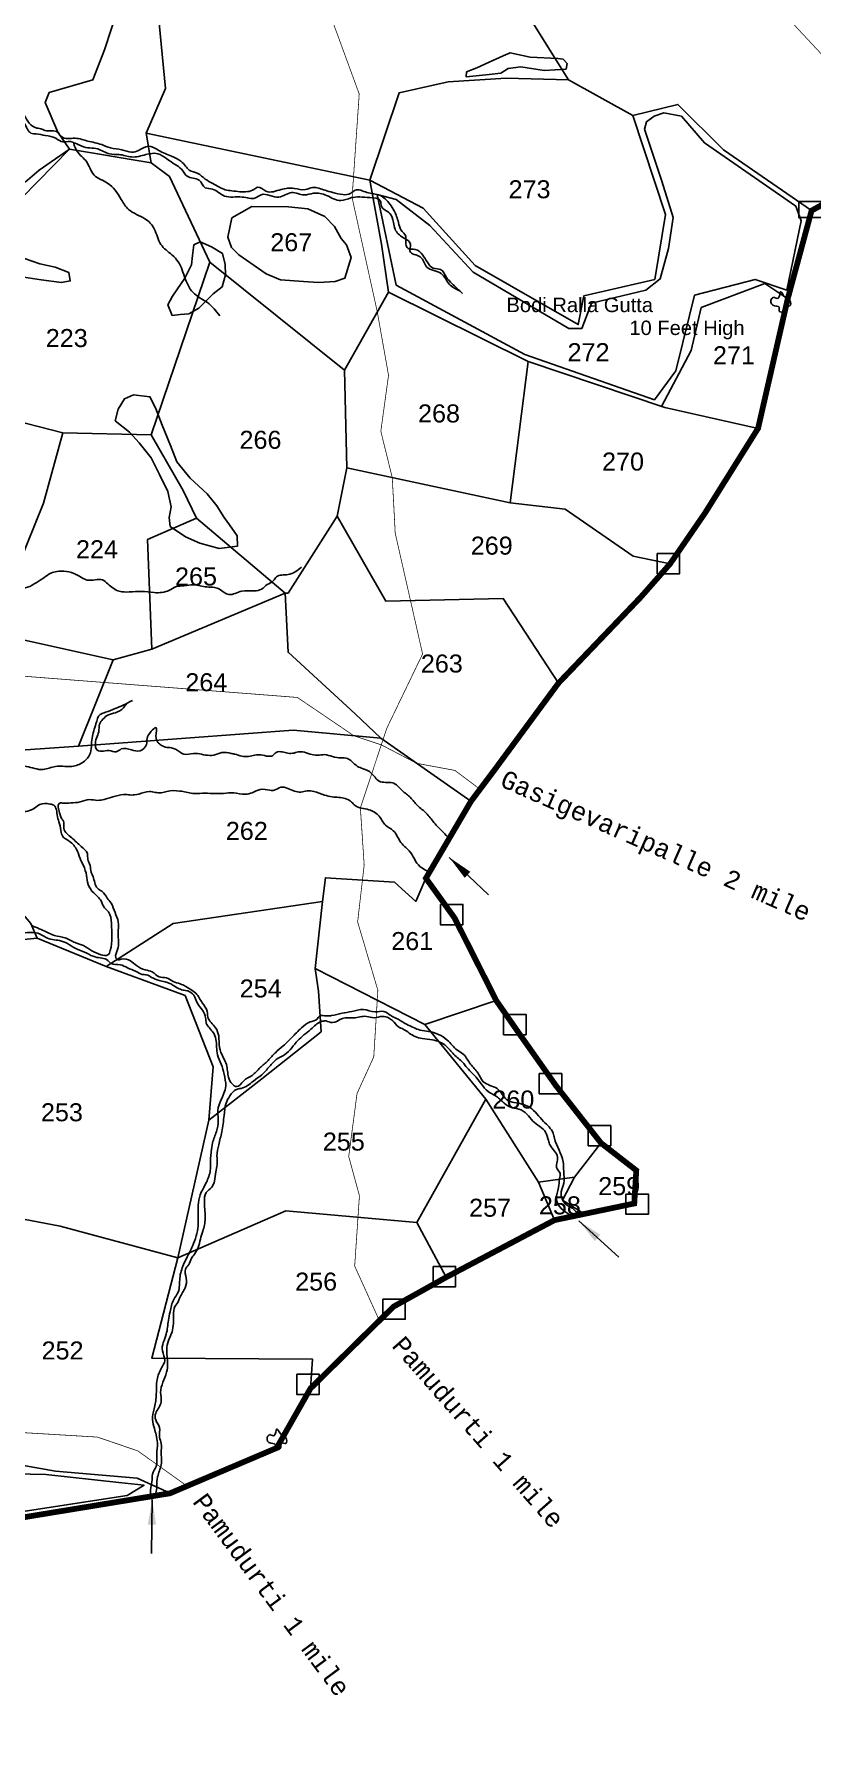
# Model space of a CAD drawing. Header units: feet. Extents: x 817053 to 823644, y 1580505 to 1588104.
# Drawn here: x 820367 to 821447, y 1581721 to 1584099 of the extents above; entities that cross this region are included whole.
import ezdxf
from ezdxf.enums import TextEntityAlignment as Align

# ---------------------------------------------------------------- set-up
doc = ezdxf.new("R2010")
doc.units = ezdxf.units.FT
doc.header["$LTSCALE"] = 15
doc.header["$MEASUREMENT"] = 0
doc.linetypes.add('HIDDEN2', pattern=[0.1875, 0.125, -0.0625])
for name, color, linetype in [('HILL', 17, 'Continuous'), ('PLOT', 7, 'Continuous'), ('PLOT NO', 7, 'Continuous'), ('ROADS', 6, 'Continuous'), ('TANKS-STREAM', 4, 'Continuous'), ('TEXT', 1, 'Continuous'), ('VILLAGE STONES', 240, 'Continuous')]:
    doc.layers.add(name, color=color, linetype=linetype)
doc.layers.add('VILLAGE BOUNDRY', color=5, linetype='HIDDEN2', lineweight=100)
doc.styles.add('section', font='consola.ttf', dxfattribs={"height": 25})
doc.styles.get("Standard").update_dxf_attribs({"font": 'arial.ttf'})
doc.linetypes.add('DOTS', pattern='A,1e-06,-3,["●",Standard,S=3,R=0,X=-1.25,Y=-1.25],-3', length=6.000001)
doc.dimstyles.get("Standard").update_dxf_attribs({"dimtxt": 0.18, "dimasz": 35, "dimexe": 0.18, "dimexo": 0.0625, "dimgap": 0.09, "dimtad": 0, "dimtih": 1, "dimtoh": 1, "dimdec": 4, "dimzin": 0, "dimdsep": 46, "dimtxsty": 'Standard', "dimcen": 0.09, "dimadec": 0, "dimazin": 0, "dimtfac": 1, "dimtdec": 4, "dimtofl": 0, "dimtmove": 0, "dimatfit": 3, "dimfxl": 0, "dimtolj": 1, "dimtzin": 0, "dimarcsym": 0})

msp = doc.modelspace()

# ---------------------------------------------------------------- linework, layer by layer
at = {"layer": 'HILL', "lineweight": -2}
for points in [[(820484.4, 1584136.5), (820465.1, 1584077.3), (820449, 1584035.5), (820388.4, 1584018.1), (820382.6, 1584004), (820400.2, 1583962.7), (820416.4, 1583939.1), (820390.9, 1583921.5), (820374.4, 1583910.1), (820354.9, 1583893.6)], [(820967.6, 1584046.4), (820981.8, 1584052.3), (820999.1, 1584060), (821018.8, 1584068.6), (821028.5, 1584072.9), (821056.2, 1584067), (821094.3, 1584065.1), (821102, 1584064), (821107.4, 1584058.3), (821105.9, 1584050.4), (821075.7, 1584048.4), (821043, 1584053.5), (821025.3, 1584051), (821015.2, 1584044.5), (820999, 1584042.9), (820967.2, 1584039.6), (820967.6, 1584046.4)], [(820843.6, 1583876.4), (820869.9, 1583750.5), (821048.5, 1583654.4), (821228.6, 1583591.4), (821258.5, 1583631.4), (821277.5, 1583708.3), (821284.4, 1583736.5), (821368.6, 1583758.5), (821412.5, 1583743.5), (821432.2, 1583839.7), (821424.7, 1583860.1), (821298, 1583948.1), (821266.1, 1583985), (821241.6, 1583989.9), (821228, 1583985), (821217.7, 1583977.4), (821214.7, 1583966.9), (821238.9, 1583894.9), (821254.4, 1583844.6), (821248, 1583801.4), (821236.7, 1583759.1), (821216.6, 1583743.6), (821141.3, 1583725.7), (821127.7, 1583690.2), (821109.9, 1583690.2), (820977, 1583768.5), (820916.8, 1583833.4), (820869.9, 1583869.5), (820843.6, 1583876.4)], [(820641.9, 1583844.1), (820669.4, 1583859.8), (820720.6, 1583859), (820747.3, 1583856.3), (820771, 1583846), (820784.4, 1583831.9), (820793.6, 1583815.1), (820801.2, 1583806.7), (820807.7, 1583788.8), (820798.9, 1583760.1), (820785.5, 1583755.5), (820762.2, 1583754), (820741.2, 1583755.5), (820709.3, 1583757.8), (820689.6, 1583766.2), (820672.8, 1583778), (820651.4, 1583792.5), (820641.5, 1583802.8), (820636.2, 1583817.3), (820641.9, 1583844.1)], [(820559.6, 1583735.2), (820565.6, 1583744), (820576.8, 1583760.2), (820585.7, 1583778.6), (820587.2, 1583791.6), (820588.9, 1583806.4), (820597.9, 1583810.7), (820613.6, 1583803.5), (820628.8, 1583794.4), (820632.4, 1583779.2), (820633.1, 1583764.9), (820628.5, 1583748.3), (820615.7, 1583738.3), (820596, 1583718.4), (820582, 1583710.8), (820570.2, 1583709.6), (820558.9, 1583708.5), (820552.9, 1583723), (820559.6, 1583735.2)], [(820343.4, 1583791.4), (820375.4, 1583780.1), (820396.4, 1583775.3), (820415.3, 1583768.1), (820417.4, 1583756.4), (820405.2, 1583754.2), (820377.1, 1583758.1), (820353, 1583761.4), (820341, 1583771.8), (820335.5, 1583776.6), (820343.4, 1583791.4)], [(820479.9, 1583562.4), (820483.8, 1583578.5), (820492.7, 1583592.9), (820505.5, 1583598.5), (820528.2, 1583595.7), (820536, 1583580.2), (820544.9, 1583556.3), (820556.6, 1583528), (820565.5, 1583505.3), (820583.8, 1583482.5), (820607.7, 1583460.9), (820621, 1583444.2), (820631, 1583428.1), (820638.8, 1583418.1), (820649.4, 1583402.6), (820649.5, 1583388.4), (820624.1, 1583384.8), (820597.3, 1583392.5), (820577.3, 1583401.2), (820556.3, 1583415.7), (820554.9, 1583428), (820557.7, 1583443), (820553, 1583464), (820541.5, 1583487.5), (820530, 1583510.7), (820513, 1583531.7), (820499.6, 1583546.5), (820479.9, 1583562.4)], [(819877.7, 1581971.5), (819966, 1582015.2), (820146.1, 1582105.1), (820383.4, 1582099.9), (820485.1, 1582088.8), (820520.1, 1582085), (820496.4, 1582070.7), (820306.2, 1582041.6), (820184.8, 1582023), (820058.6, 1581951.1), (820006, 1581927.6), (819957.3, 1581825.3), (819904.6, 1581774.8), (819886.7, 1581735.7), (819884.4, 1581720.7)]]:
    msp.add_lwpolyline(points, dxfattribs=at)
at = {"layer": 'PLOT', "lineweight": -2}
for points in [[(821109.2, 1584035.4), (821025, 1584170.7), (821041.3, 1584199.2), (821029, 1584317.7), (820951.7, 1584357.3), (820896.4, 1584320.4), (820739.1, 1584339.8), (820665.8, 1584366.2), (820589.7, 1584453.5), (820504.6, 1584409.4), (820478.2, 1584438.1)], [(820241, 1583588.1), (820407.3, 1583545.6), (820529.7, 1583542.7), (820611.3, 1583782.4), (820555.1, 1583901.4), (820529.7, 1583920.1), (820523.1, 1583961.4), (820549.8, 1584023.6), (820536.3, 1584162), (820464.4, 1584239.9), (820352.4, 1584262.1)], [(820833.6, 1583896.4), (820874, 1584017.2), (820942.3, 1584032.6), (821022.7, 1584037.7), (821109.2, 1584035.4), (821198.7, 1583986.2)], [(820523.1, 1583961.4), (820833.6, 1583896.4), (820907.6, 1583857.2), (820979.5, 1583777.7), (821122.8, 1583695.8), (821130.7, 1583735.9), (821229.1, 1583758.4), (821244, 1583848.4), (821198.7, 1583986.2), (821261.2, 1584001.4), (821324.5, 1583938.4), (821446.8, 1583854)], [(820293.6, 1583777.2), (820323.6, 1583791.6), (820328.3, 1583849.6), (820416.4, 1583939.1), (820529.7, 1583920.1)], [(820833.6, 1583896.4), (820849.8, 1583807.2), (820859.2, 1583740.8), (821053.3, 1583644.7), (821243.1, 1583580.6), (821372.5, 1583551.8)], [(820611.3, 1583782.4), (820798.2, 1583632.5)], [(821413.6, 1583731.3), (821382, 1583752.6), (821293.7, 1583719.4), (821279.6, 1583659.6), (821238.6, 1583582.1)], [(820859.2, 1583740.8), (820798.2, 1583632.5), (820801.4, 1583496.9), (820788.1, 1583430.1)], [(821053.3, 1583644.7), (821028.5, 1583448.2)], [(820407.3, 1583545.6), (820380.3, 1583447.9), (820345.7, 1583361.9), (820311.7, 1583267.2)], [(820529.7, 1583542.7), (820574.1, 1583465.7), (820592.8, 1583427), (820524.7, 1583397.4), (820530.6, 1583245.2), (820477, 1583230.4), (820429.1, 1583110.8)], [(820801.4, 1583496.9), (821028.5, 1583448.2), (821104.8, 1583439.4), (821199.3, 1583374.5), (821250.3, 1583363.7)], [(820592.8, 1583427), (820716.1, 1583323), (820530.6, 1583245.2)], [(820716.1, 1583323), (820719.9, 1583323), (820788.1, 1583430.1), (820855.7, 1583311.8), (821018.8, 1583315.5), (821095.3, 1583198.1)], [(820716.1, 1583323), (820720, 1583241), (820813.2, 1583155.5), (820848.6, 1583121.8)], [(819827.5, 1583271.9), (820013, 1583223.1), (820208.2, 1583095.3), (820429.1, 1583110.8), (820727.2, 1583132.7), (820848.6, 1583121.8), (820973.9, 1583034.2)], [(820090.1, 1583261.5), (820311.7, 1583267.2), (820477, 1583230.4)], [(820072, 1582925.8), (820085.3, 1582971), (820223, 1582940.3), (820349.7, 1582879.9), (820362.8, 1582864.4), (820371.5, 1582844)], [(820911.3, 1582927.4), (820897.3, 1582895.3), (820867.9, 1582921.9), (820771.8, 1582928.1), (820767.7, 1582895.3), (820560.2, 1582864.8), (820467.3, 1582804.7)], [(820767.7, 1582895.3), (820757.4, 1582802), (820909.8, 1582724.4), (821009, 1582757.6)], [(820567, 1582400.7), (820609.9, 1582591.5), (820615.9, 1582665.6), (820577, 1582764.5), (820467.3, 1582804.7), (820371.5, 1582844), (820225.7, 1582830)], [(820757.4, 1582802), (820762.1, 1582770.5), (820765.8, 1582714.4), (820683.5, 1582649), (820609.9, 1582591.5)], [(820909.8, 1582724.4), (820994.3, 1582621), (821067.7, 1582505.8), (821117.6, 1582512.3), (821154.4, 1582559.9)], [(820994.3, 1582621), (820898.9, 1582449.5)], [(821067.7, 1582505.8), (821089.9, 1582452.9)], [(821117.6, 1582512.3), (821101, 1582480.7), (821130.9, 1582461.5)], [(820167.8, 1582489.2), (820403.6, 1582444.6), (820567, 1582400.7), (820716.9, 1582465.8), (820898.9, 1582449.5), (820939.6, 1582373.7)], [(820567, 1582400.7), (820530.7, 1582261.3), (820753.7, 1582260), (820751.1, 1582219.4)], [(820148.6, 1582118.4), (820297.7, 1582122.2), (820397.2, 1582104.5), (820510.5, 1582094.7), (820556, 1582073.8)]]:
    msp.add_lwpolyline(points, dxfattribs=at)
at = {"layer": 'ROADS', "linetype": 'HIDDEN2', "lineweight": -2, "ltscale": 10, "const_width": 1}
for points in [[(821563.7, 1583947), (821494.9, 1584034.3), (821370.7, 1584167.4), (821328.3, 1584182.2), (821273.9, 1584234.7), (821225.1, 1584264.3), (821165.7, 1584367.8), (821144.9, 1584443.8), (821115.3, 1584479.4), (821077, 1584535), (821050.3, 1584549.1), (820996.6, 1584612.3), (820954.6, 1584627.8), (820918.8, 1584659.7), (820890.1, 1584689.4), (820813.6, 1584821.8), (820725.9, 1584918.8), (820648.9, 1585016.6), (820606.9, 1585097.3), (820526.8, 1585251), (820489.9, 1585303.7), (820439.6, 1585336), (820408.6, 1585407.2), (820371.4, 1585443.2)], [(820846.7, 1582313.5), (820812.4, 1582389.1), (820819, 1582486.7), (820804.1, 1582541.2), (820815.7, 1582628.7), (820838.9, 1582679.5), (820844.6, 1582771.9), (820816.5, 1582866.8), (820825.6, 1582945.8), (820820.3, 1583024.9), (820857, 1583135.6), (820906.7, 1583238.6), (820868.7, 1583406.2), (820864.6, 1583483.4), (820848.7, 1583547.8), (820859.4, 1583625.4), (820843.8, 1583713.5), (820808.8, 1583872), (820818.7, 1584015.8), (820777.8, 1584127.4)]]:
    msp.add_lwpolyline(points, dxfattribs=at)
at = {"layer": 'ROADS', "linetype": 'DOTS', "lineweight": -2, "ltscale": 0.15, "const_width": 1}
for points in [[(819391.7, 1583126.3), (819425.5, 1583239.5), (819556.8, 1583287.4), (819597.6, 1583284), (819615.7, 1583249.2), (819775.1, 1583233), (819876.7, 1583259), (819906.1, 1583251.2), (819956.8, 1583261.4), (820085.1, 1583242.6), (820290.9, 1583212.6), (820520.9, 1583194.7), (820672.5, 1583183), (820732.9, 1583178.3), (820811.3, 1583125.1), (820849.4, 1583112.5), (820898.5, 1583086.9), (820951.7, 1583077), (820986.4, 1583050.9)], [(820579.6, 1582083.9), (820542.9, 1582110.1), (820511.1, 1582132.7), (820455.2, 1582151.8), (820213.2, 1582166.3)]]:
    msp.add_lwpolyline(points, dxfattribs=at)
at = {"layer": 'TANKS-STREAM', "lineweight": -2}
for points in [[(819841.4, 1584528.1), (819845.5, 1584518.1), (819845.5, 1584497.7), (819851, 1584474.3), (819860.8, 1584456.2), (819865.4, 1584418.2), (819876.2, 1584404.9), (819884, 1584373.9), (819894.6, 1584337.4), (819897, 1584329), (819894.4, 1584311.9), (819899.4, 1584293.2), (819899.7, 1584284.5), (819896.7, 1584271), (819895.3, 1584247.6), (819895, 1584226.7), (819892.5, 1584220.3), (819896.2, 1584210.9), (819919.5, 1584209.1), (819938.1, 1584209.9), (819959.9, 1584209.7), (819990.4, 1584199.6), (820011.6, 1584184.4), (820020, 1584172.2), (820021.9, 1584162.5), (820034.8, 1584145.9), (820039.1, 1584133), (820042.3, 1584121.1), (820055.1, 1584107.1), (820065.8, 1584092.8), (820072.6, 1584070.4), (820088, 1584053.8), (820097.9, 1584036.7), (820107.1, 1584019.2), (820122.3, 1584008.8), (820136.6, 1584006.8), (820151.8, 1584011), (820163, 1584009.7), (820189.7, 1584023.7), (820206.3, 1584023), (820224.9, 1584016.7), (820234.8, 1584012.6), (820251.4, 1584014.6), (820258.3, 1584020), (820272.8, 1584017.7), (820295.1, 1584020.4), (820315, 1584014.8), (820324.9, 1584010.5), (820337.1, 1583997.7), (820353.5, 1583985.9), (820360.3, 1583975.5), (820371, 1583968.6), (820378.2, 1583966.9), (820382.4, 1583965.3), (820400.3, 1583962.6), (820405.2, 1583956.7), (820424.3, 1583954.3), (820442, 1583950.4), (820461.1, 1583945.6), (820473.4, 1583940.9), (820489, 1583938.3), (820502.7, 1583935.1), (820512.2, 1583937.5), (820526, 1583943.2), (820540.3, 1583937.5), (820558, 1583929.4), (820571.2, 1583922.4), (820577.5, 1583915.5), (820582.6, 1583910.3), (820594.6, 1583905.7), (820604.9, 1583897.7), (820615.5, 1583891.6), (820632.8, 1583883), (820641.9, 1583881.5), (820663.6, 1583880.3), (820672.6, 1583883.3), (820677.9, 1583886.3), (820689.1, 1583881), (820710.2, 1583883.3), (820728.4, 1583884.8), (820744, 1583883.2), (820754, 1583885.9), (820771.2, 1583882.2), (820782.1, 1583879.2), (820795.8, 1583876.1), (820807.1, 1583878.2), (820813.1, 1583882.4), (820829.4, 1583879.2), (820847.1, 1583875.2), (820854.5, 1583870.4), (820867.1, 1583853.7), (820873.1, 1583837.6), (820876.7, 1583827.3), (820883.3, 1583818.3), (820883.2, 1583810.5), (820886.8, 1583801.4), (820896.6, 1583800.1), (820906.9, 1583792.2), (820913.4, 1583782.4), (820921.5, 1583774.2), (820931.7, 1583772.2), (820939.7, 1583761.3), (820947.5, 1583752.8), (820962.1, 1583738.9)], [(821222.6, 1584459.2), (821227.1, 1584457.5), (821229.9, 1584449.5), (821240.9, 1584437.2), (821255.5, 1584423.8), (821266.1, 1584419.5), (821275, 1584418.9), (821289.9, 1584407.8), (821306.3, 1584399.6), (821321.6, 1584392.1), (821328.4, 1584380.5), (821338.5, 1584372.5), (821351.5, 1584367.4), (821361, 1584353.2), (821367.3, 1584340.2), (821375, 1584330), (821380.1, 1584326.5), (821386.5, 1584322.5), (821392.6, 1584312.1), (821397.3, 1584307.5), (821404.3, 1584303.3), (821420.2, 1584298.8), (821434.4, 1584291.3), (821452.2, 1584287.5), (821467.9, 1584281.1), (821478.3, 1584270.7), (821494.3, 1584262.8), (821503.4, 1584252.6), (821511.7, 1584232.3), (821521.8, 1584219.4), (821528.7, 1584204), (821542.8, 1584179.1), (821550.9, 1584167), (821563.4, 1584154.3), (821570.8, 1584141.3), (821575.4, 1584122.8), (821585, 1584115.9), (821593.4, 1584112.3), (821599.9, 1584099.8), (821602.6, 1584081), (821605, 1584073.7)], [(820423, 1583947.4), (820421, 1583948.9), (820407.6, 1583949.3), (820397.3, 1583954.3), (820383.1, 1583958.2), (820370.2, 1583960.3), (820362.9, 1583961.6), (820353.7, 1583975.2), (820337.8, 1583987.1), (820325.2, 1583998.2), (820316.3, 1584009.1), (820295.8, 1584010.9), (820263.9, 1584008.7), (820251.3, 1584006.1), (820235.2, 1584006), (820219.3, 1584011.5), (820209.4, 1584014.3), (820203.2, 1584016.2), (820189.9, 1584014.7), (820171.3, 1584005.8), (820161.1, 1584002.6), (820148.7, 1584000.9), (820140.6, 1583995.6), (820126.3, 1584000), (820106, 1584008.5), (820096.7, 1584014.5), (820091.2, 1584029), (820082.6, 1584043.2), (820072, 1584052.3), (820063.1, 1584067.6), (820059, 1584081.3), (820053.3, 1584094.9), (820042, 1584108.5), (820030.1, 1584123.4), (820024.2, 1584145.1), (820011, 1584164.2), (820009.6, 1584173.6), (819999.4, 1584185.3), (819979.6, 1584195.2), (819966.1, 1584202), (819948.8, 1584200.1), (819932.8, 1584201.8), (819912.6, 1584200.3), (819899.7, 1584201.7), (819893.5, 1584188.4), (819895.1, 1584169.4), (819888.9, 1584157.4), (819885, 1584130.3), (819875, 1584117.9), (819871, 1584107.7), (819862.9, 1584088.9), (819857.3, 1584073.6), (819854.4, 1584053.2), (819841.1, 1584020.7), (819834.8, 1584009.9), (819831.4, 1584000.1), (819829.5, 1583981.4), (819821.6, 1583970.4), (819824.2, 1583954.8), (819822.6, 1583940.2), (819808.7, 1583925.5), (819797.7, 1583897.3), (819789.8, 1583878.1), (819783.4, 1583869.1), (819778.8, 1583859.2), (819779.3, 1583840.4), (819770, 1583830.7), (819762.4, 1583814.4), (819735.1, 1583788.9), (819722.6, 1583778.1), (819708.8, 1583759.9), (819691.8, 1583741.5), (819692.1, 1583728.4), (819705.6, 1583716.1), (819717.9, 1583702.4), (819730.8, 1583695.5), (819735.2, 1583671.5), (819747.7, 1583655.9), (819761.6, 1583646.3), (819772.8, 1583632.2), (819779.6, 1583612.8), (819788, 1583601.5), (819793.4, 1583589.2), (819802.2, 1583574), (819815.4, 1583562.9), (819819, 1583557.2), (819840.8, 1583551.8), (819854.4, 1583550.1), (819867.5, 1583539.1), (819876, 1583526), (819891.7, 1583518.8), (819910, 1583514.8), (819925.8, 1583513.4), (819932.8, 1583505.5), (819946.3, 1583501.5), (819956.3, 1583504.5), (819969.8, 1583501.2), (819984.9, 1583502), (819995.5, 1583509.4), (820006.1, 1583513.1), (820016.8, 1583521.5), (820037.1, 1583545.1), (820046.3, 1583562.9), (820070, 1583583.8)], [(820958, 1583742.8), (820943.7, 1583751.9), (820932.6, 1583766.5), (820912.6, 1583775.7), (820903.5, 1583789.6), (820889.1, 1583797.7), (820890.1, 1583807), (820880, 1583816.3), (820868.4, 1583828.3), (820866.2, 1583837.7), (820861.1, 1583850.1), (820849.6, 1583860.1), (820848.1, 1583867.3), (820833.4, 1583872.1), (820807.1, 1583871.6), (820793, 1583867.9), (820773.4, 1583875), (820755.1, 1583878), (820742.2, 1583875.7), (820724.9, 1583879), (820707, 1583872.7), (820682.7, 1583876), (820674.6, 1583871.5), (820656.3, 1583872.8), (820631.6, 1583874.2), (820614.9, 1583883.7), (820605, 1583885.8), (820596.4, 1583896.2), (820579.6, 1583901.8), (820571.8, 1583911.6), (820563.1, 1583918), (820551.1, 1583926.2), (820539.1, 1583932.9), (820522.6, 1583931.7), (820502.7, 1583928.4), (820485.2, 1583931.9), (820472.1, 1583932.6), (820455.6, 1583939.5), (820432.4, 1583943.8), (820423, 1583947.4), (820426.3, 1583937.5), (820439.9, 1583922), (820450.7, 1583903.3), (820469.4, 1583892.1), (820488.3, 1583869.6), (820498.5, 1583855.5), (820521.2, 1583842.7), (820534.1, 1583828.6), (820543.4, 1583806.9), (820558.7, 1583792.5), (820567.4, 1583782.8), (820577.2, 1583759.1), (820590.1, 1583738.3), (820608.1, 1583726.4), (820625, 1583707.8)], [(820036.2, 1583543.6), (820030.4, 1583524.5), (820017.9, 1583514.6), (820002.7, 1583504.1), (819989.4, 1583493.7), (819962.9, 1583494.2), (819945.9, 1583492.8), (819936.1, 1583495.2), (819924.4, 1583502.9), (819902.4, 1583504.3), (819892.5, 1583510.3), (819875.1, 1583513.6), (819864.6, 1583524.4), (819853.5, 1583538.1), (819845, 1583543.8), (819833.4, 1583546.7), (819819.5, 1583546.5), (819807.2, 1583555.5), (819796.4, 1583573), (819785.4, 1583590), (819775.9, 1583605.1), (819769.6, 1583619), (819765.1, 1583631.4), (819749.4, 1583645.6), (819734.2, 1583662.2), (819730.1, 1583675.3), (819722.4, 1583692.7), (819709, 1583697.3), (819697, 1583705.8), (819682.9, 1583715.7), (819671.7, 1583710.5), (819660.2, 1583698), (819659.2, 1583684.6), (819648.3, 1583663.5), (819643.5, 1583650.8), (819640.9, 1583625.7), (819635.4, 1583609.9), (819630.8, 1583598.4), (819633.9, 1583583.4), (819629.7, 1583565.4), (819637, 1583546.5), (819643.5, 1583540.6), (819644.8, 1583525), (819656, 1583506.3), (819653.8, 1583477.1), (819663.3, 1583448.8), (819669.2, 1583427.3), (819672, 1583411.8), (819683.4, 1583389), (819685.6, 1583379.7), (819686.5, 1583370), (819691.9, 1583361.2), (819693.7, 1583349.1), (819701.7, 1583337.6), (819711.7, 1583327.1), (819717.1, 1583312.2), (819716.9, 1583295.2), (819726.3, 1583277.8), (819732, 1583254.2), (819748.3, 1583242.7), (819757.3, 1583234.1), (819767.8, 1583233.5), (819783.6, 1583231.2), (819800.7, 1583229), (819810.7, 1583231.9), (819826.8, 1583226.8), (819848.9, 1583222.8), (819866.7, 1583220.6), (819888.3, 1583209.1), (819907.7, 1583206.3), (819917.5, 1583209.9), (819927.9, 1583209.7), (819940.9, 1583207.2), (819967.2, 1583207.9), (819979.5, 1583201.2), (819999.1, 1583195.8), (820017.4, 1583197.3), (820038.8, 1583210.5), (820052.5, 1583210.8), (820067.5, 1583216.4), (820079.1, 1583220), (820099.2, 1583221.3), (820112.8, 1583228), (820133.8, 1583238.3), (820149.7, 1583252.7), (820163.3, 1583263.4), (820170.9, 1583271.6), (820183.8, 1583284.1), (820192.1, 1583292.4), (820204.6, 1583299.8), (820213.2, 1583307.2), (820220.6, 1583314.4), (820230.1, 1583320.2), (820238.6, 1583321.7), (820248, 1583321.5), (820261.1, 1583320.2), (820269, 1583321.1), (820282.6, 1583324.6), (820295.3, 1583323.5), (820308.4, 1583322.2), (820320, 1583322.9), (820333.8, 1583328.8), (820344.8, 1583329.8), (820358.2, 1583331.3), (820370.3, 1583337.6), (820380.7, 1583344.3), (820390.5, 1583350.6), (820408.6, 1583353.7), (820422.3, 1583350.5), (820428.3, 1583347.6), (820437.9, 1583342.3), (820441.1, 1583341.2), (820462.3, 1583341.4), (820469.6, 1583336), (820485.5, 1583325.7), (820499.5, 1583324.8), (820516.4, 1583325.5), (820533.9, 1583323.8), (820555.1, 1583327.1), (820563.8, 1583331.8), (820575.4, 1583333.3), (820588.5, 1583334.6), (820607.3, 1583331.7), (820617.8, 1583331.1), (820624.7, 1583328.4), (820637.8, 1583321.1), (820655.7, 1583325.9), (820672.9, 1583326.1), (820683.1, 1583328.7), (820691.1, 1583335), (820699.3, 1583340), (820703.7, 1583345.6), (820719.9, 1583348.8), (820738.4, 1583359.1)], [(820339.5, 1583329.7), (820331.5, 1583322.3), (820323.8, 1583318), (820303.9, 1583317.1), (820288.4, 1583317.8), (820275, 1583312.5), (820252.7, 1583313.4), (820246.3, 1583316.3), (820232, 1583313.1), (820220.4, 1583306), (820211.6, 1583296.8), (820191.4, 1583281.8), (820178.9, 1583269.1), (820164.4, 1583256.6), (820156.3, 1583249.1), (820149.4, 1583240.4), (820143.7, 1583231.3), (820125.1, 1583221.9), (820109.1, 1583215.6), (820085.4, 1583211.2), (820074.1, 1583208), (820060.1, 1583203.7), (820045.1, 1583202), (820035.5, 1583197.2), (820031.5, 1583188.1), (820035.5, 1583180.5), (820045.1, 1583175.3), (820054.9, 1583172.2), (820064.8, 1583165), (820087.5, 1583156.3), (820103.1, 1583147), (820115.8, 1583142.1), (820125.6, 1583136.5), (820142.4, 1583121.5), (820154.8, 1583114.5), (820164.5, 1583111.3), (820176.1, 1583103.7), (820181.2, 1583095.5), (820195.2, 1583089.7), (820201, 1583085.6), (820209.8, 1583078.5), (820222, 1583075.6), (820232.1, 1583077.4), (820243.2, 1583080.3), (820258.9, 1583077.6), (820288.8, 1583079.6), (820311.4, 1583077.9), (820325.7, 1583076.7), (820338.2, 1583081), (820356.3, 1583082.5), (820379.7, 1583078.3), (820397.1, 1583082.5), (820417.6, 1583082.5), (820433.9, 1583087.5), (820444.4, 1583098.8), (820447.7, 1583122), (820453.2, 1583141.8), (820459.1, 1583154.8), (820466.6, 1583157.7), (820480, 1583162.8), (820491, 1583167.5), (820504.1, 1583174.2)], [(820495.4, 1583169.6), (820491.3, 1583163.9), (820480.2, 1583157.1), (820469.6, 1583153.7), (820462.9, 1583148.1), (820458.2, 1583141.3), (820457, 1583130.8), (820453.9, 1583121.8), (820452.3, 1583112.5), (820453.7, 1583106.6), (820460.9, 1583103.6), (820471.3, 1583104.7), (820481.3, 1583103), (820488.4, 1583106.8), (820502.3, 1583105.6), (820514.4, 1583104.4), (820523.2, 1583112.9), (820524.2, 1583121.2), (820530, 1583131.4), (820536.3, 1583136.5), (820536.4, 1583124.6), (820539.2, 1583115.7), (820543.6, 1583112.1), (820549.7, 1583109.4), (820558.1, 1583108.4), (820568.5, 1583103.3), (820575.4, 1583099.6), (820588.4, 1583100.7), (820594.1, 1583100.4), (820605.2, 1583098.4), (820617, 1583098.4), (820628, 1583101.7), (820640.8, 1583100.7), (820645.7, 1583099.6), (820655.8, 1583096.9), (820664.9, 1583096.4), (820673.9, 1583098.4), (820681.9, 1583098.6), (820693, 1583096.7), (820698.1, 1583097.5), (820703.5, 1583102.1), (820711.9, 1583102.6), (820719.6, 1583100.9), (820728.2, 1583101.2), (820735.7, 1583103), (820745, 1583101.6), (820750.6, 1583099.7), (820760.4, 1583098), (820770.7, 1583098.9), (820781.6, 1583096.3), (820793.5, 1583094.4), (820802.3, 1583093.6), (820808.3, 1583089.5), (820816.5, 1583082.7), (820824, 1583079.4), (820835.4, 1583073.4), (820846.2, 1583062.3), (820855.3, 1583060.4), (820864.7, 1583059.9), (820878.5, 1583049), (820889.7, 1583039.4), (820899.6, 1583028.3), (820911.8, 1583017.6), (820922.5, 1583004.7), (820935.7, 1582990.8), (820943.3, 1582982.8)], [(820364, 1582861.6), (820384.9, 1582852.6), (820395.5, 1582848.1), (820410, 1582844.8), (820424.5, 1582838.1), (820435.8, 1582833.9), (820447.4, 1582826.8), (820460, 1582821.3), (820469.7, 1582821), (820473.1, 1582827.2), (820475.2, 1582845.2), (820474.7, 1582864.9), (820470.5, 1582880.6), (820464.9, 1582886.3), (820460.3, 1582896), (820450.1, 1582907), (820442.2, 1582918.8), (820440.2, 1582931.3), (820435.7, 1582945.1), (820431.3, 1582954.6), (820425.8, 1582968.2), (820414.4, 1582980), (820408, 1582984.1), (820405, 1582990.7), (820402.6, 1583003.1), (820399.6, 1583012.8), (820398.2, 1583022.7), (820394.7, 1583028.6), (820389.3, 1583030.4), (820375.1, 1583029.8), (820367.8, 1583024.8), (820349.2, 1583020.5), (820339.3, 1583024.5), (820327.1, 1583023.3), (820318, 1583020.4), (820305.9, 1583019), (820297.2, 1583022.8), (820289.5, 1583024.3), (820272.7, 1583024.3), (820256, 1583022.7), (820247.9, 1583024.6), (820235.1, 1583030), (820224.7, 1583029.9), (820207.2, 1583033), (820195.5, 1583041), (820182.2, 1583047.1), (820169.2, 1583051), (820156, 1583056.7), (820144.9, 1583069.7), (820132.1, 1583075.5), (820114.4, 1583088.1), (820098.1, 1583099.3), (820087.4, 1583106.4), (820079.9, 1583111.9), (820068.2, 1583114.9), (820063.6, 1583107.2), (820060.4, 1583097.4), (820063.8, 1583090.5), (820070.5, 1583078.3), (820069.5, 1583069.2), (820072.3, 1583053), (820073.7, 1583044.9), (820074.3, 1583030.1), (820074.1, 1583019.4), (820078.9, 1583006.1), (820087.2, 1582996.3), (820097, 1582988.4), (820120, 1582985), (820130, 1582981.6), (820139.9, 1582976.6), (820150, 1582974.5), (820159.9, 1582970.9), (820169.1, 1582959.1), (820172.6, 1582947.2), (820172.2, 1582937.8), (820166.9, 1582929.8), (820173.8, 1582909.9), (820182.1, 1582898.3), (820191.8, 1582887.1), (820201.1, 1582877.5), (820205.2, 1582866.2), (820205.7, 1582854.4), (820198.7, 1582838.7), (820190.5, 1582824.7)], [(820915.2, 1582936.5), (820908.1, 1582940.3), (820898.8, 1582948.3), (820892.1, 1582960.1), (820883.2, 1582969.9), (820876.6, 1582976.9), (820865.9, 1582993.4), (820855.1, 1583001.2), (820846.5, 1583013.4), (820832.2, 1583022.4), (820813.1, 1583028.2), (820807.9, 1583033.2), (820799.4, 1583038), (820781.2, 1583040.3), (820770.5, 1583042.9), (820755.7, 1583047.9), (820746.2, 1583048.7), (820737.8, 1583047), (820719.5, 1583052.1), (820710, 1583053.7), (820700.4, 1583049.5), (820694.8, 1583049.4), (820681.3, 1583050.6), (820670, 1583046.1), (820660.9, 1583043.9), (820644.4, 1583045.9), (820630.4, 1583045.2), (820611.8, 1583045.2), (820597.4, 1583045.2), (820587.5, 1583045.2), (820569.6, 1583048.4), (820551.7, 1583047.8), (820543.9, 1583046), (820535.4, 1583046.6), (820527.3, 1583047.7), (820512.6, 1583044.3), (820502.1, 1583042.9), (820494.8, 1583043.6), (820480.5, 1583041.5), (820464.7, 1583036.9), (820455.6, 1583035.5), (820444.3, 1583036.5), (820431.3, 1583033.3), (820418.4, 1583031.9), (820406.9, 1583031.8), (820401.9, 1583031), (820400.8, 1583028.2), (820402.1, 1583020.6), (820405.5, 1583010.4), (820408.1, 1583006.7), (820408.6, 1582996.8), (820412.8, 1582989.4), (820419.5, 1582983.4), (820432.8, 1582971.4), (820441.2, 1582961.5), (820441.9, 1582953.9), (820445, 1582945.3), (820446.5, 1582935.8), (820449.1, 1582929.7), (820455.2, 1582913.6), (820461.2, 1582909.3), (820468.9, 1582899.9), (820474.3, 1582892.7), (820479.7, 1582879.8), (820484.1, 1582867.1), (820483.9, 1582850.9), (820483.3, 1582828.5), (820480.6, 1582817.3), (820482.5, 1582814.5), (820488.4, 1582815), (820501.1, 1582812.6), (820509.5, 1582806.2), (820521.5, 1582800.2), (820531.4, 1582797.4), (820540.8, 1582790.6), (820550.9, 1582789.1), (820560.3, 1582784.2), (820570, 1582780.8), (820584.1, 1582773.4), (820591.9, 1582767.7), (820600.7, 1582754.4), (820607.6, 1582742.4), (820608.4, 1582735.1), (820619.3, 1582719.9), (820623.6, 1582708.5), (820624.7, 1582692.7), (820629.9, 1582678.7), (820634.2, 1582668.7), (820637.2, 1582651.2), (820642.1, 1582641.9), (820648.6, 1582638.2), (820657.9, 1582645.9), (820670, 1582653.8), (820681.2, 1582664.5), (820692.1, 1582674.3), (820702.3, 1582685.3), (820713.2, 1582694.7), (820724.9, 1582706.1), (820738.6, 1582719.8), (820750.4, 1582727.9), (820760.1, 1582731.9), (820763.6, 1582735.9), (820773.2, 1582736.3), (820780.4, 1582736.7), (820794.8, 1582740.1), (820808.5, 1582742.5), (820824.3, 1582745.3), (820840.7, 1582741.9), (820853.1, 1582742.4), (820862.7, 1582736.7), (820872.8, 1582731.6), (820884.5, 1582724.7), (820894.2, 1582720.2), (820903.5, 1582716.5), (820915, 1582714.8), (820940.8, 1582702.8), (820955, 1582688.8), (820963.2, 1582683.1), (820973.3, 1582669.3), (820983.5, 1582657.1), (820991, 1582644.9), (821010.1, 1582635.4), (821025.6, 1582618.8), (821036.8, 1582615.6), (821055.7, 1582609.3), (821074.7, 1582589.9), (821087.9, 1582573.6), (821089.7, 1582566.5), (821101.8, 1582533.8), (821102.6, 1582520.9), (821102.6, 1582504), (821099.3, 1582492.4), (821099.8, 1582483.7), (821109.5, 1582472.1), (821114.9, 1582469.3), (821122.8, 1582459.8)], [(820529.5, 1582069.5), (820528.8, 1582078.8), (820530.9, 1582089.5), (820531.8, 1582100.5), (820536.6, 1582110.9), (820537.7, 1582127.8), (820538.5, 1582143.8), (820536.6, 1582154.8), (820534.4, 1582163.6), (820531.7, 1582176.1), (820534, 1582191), (820536.8, 1582209), (820538.1, 1582231.5), (820544.2, 1582247.9), (820548.7, 1582258.1), (820545.4, 1582271.4), (820550.7, 1582294.5), (820553.8, 1582313.9), (820556.1, 1582325.8), (820561.2, 1582342.7), (820567.3, 1582353.1), (820569.6, 1582372.3), (820574.8, 1582391.3), (820579.3, 1582400.8), (820587.3, 1582416.9), (820592.4, 1582431.1), (820594.9, 1582444.8), (820595.2, 1582453.3), (820595.4, 1582476.8), (820599.4, 1582491.6), (820602.9, 1582498.2), (820607.4, 1582507.2), (820612.2, 1582524.2), (820612.4, 1582539.4), (820613.2, 1582547.9), (820615, 1582560.1), (820620.4, 1582575.7), (820623, 1582591.6), (820623, 1582609), (820626.7, 1582619.3), (820633.3, 1582638.9), (820631, 1582655.6), (820627, 1582669.5), (820621.9, 1582682.5), (820619.7, 1582703.8), (820615.9, 1582713.5), (820606.4, 1582726.2), (820605.3, 1582733.8), (820601, 1582744.3), (820594.4, 1582753.2), (820590.4, 1582762.5), (820582.4, 1582770.4), (820575.8, 1582771.9), (820568.6, 1582773.9), (820561.4, 1582778.2), (820555.9, 1582781.3), (820549.1, 1582783.4), (820541, 1582785.6), (820530.3, 1582789.8), (820523.2, 1582793.3), (820517.4, 1582793.9), (820508.9, 1582798.1), (820496.9, 1582803), (820486.8, 1582807.4), (820474, 1582809), (820469.6, 1582813.2), (820452.1, 1582818.1), (820440.5, 1582823.2), (820427.1, 1582828.9), (820405.1, 1582840.2), (820385.8, 1582844.3), (820375.7, 1582849.8), (820347.4, 1582850.2), (820331.9, 1582847), (820316.7, 1582844.9), (820304.9, 1582844.1), (820285.2, 1582839.5), (820274.2, 1582839.7), (820258, 1582837.8), (820239.9, 1582835), (820222.5, 1582831.5), (820211.9, 1582836.7), (820205.6, 1582831), (820190.3, 1582833.6), (820179, 1582837.5), (820166.3, 1582843.7), (820141, 1582861.8), (820128.3, 1582880.3), (820111.4, 1582900.4), (820082.5, 1582908.2), (820070.6, 1582913.3), (820043.3, 1582941.2), (820023.5, 1582954.7), (820008.6, 1582960.3), (819989.6, 1582960.3), (819966, 1582958.2), (819951.5, 1582951.8), (819932.6, 1582939.6), (819922.6, 1582925), (819884.7, 1582909.1), (819861.4, 1582895.9), (819834, 1582890.4), (819817.4, 1582888.3), (819791.4, 1582882.2), (819766.6, 1582879.1), (819738.4, 1582874.9), (819701.6, 1582870.2), (819680, 1582868.5), (819658.6, 1582867.1), (819673.2, 1582851.3), (819689, 1582843.4), (819697.8, 1582838.3), (819708.5, 1582822.9), (819708.3, 1582809.3), (819706.2, 1582783.7), (819704, 1582765.1), (819699.6, 1582757.7), (819690.6, 1582752), (819674.4, 1582742.4), (819670.4, 1582732.1), (819670.8, 1582720.1), (819673.1, 1582711.4), (819678.1, 1582704.9), (819679.9, 1582698.7), (819682.8, 1582687.6), (819682, 1582673), (819678.6, 1582666.2), (819680.1, 1582653.3), (819677.4, 1582648.5), (819674.5, 1582636.1), (819665.9, 1582621), (819662.2, 1582616.5), (819655.1, 1582603.9), (819649.6, 1582597.8), (819636.1, 1582583.4), (819634.5, 1582576.6), (819631, 1582566.6), (819624.4, 1582554.7), (819621.1, 1582547.5), (819615.7, 1582539.4), (819605.8, 1582525.6), (819602.9, 1582518.1), (819596.4, 1582508.8), (819588.3, 1582498), (819580.2, 1582492.3), (819572.6, 1582489), (819559.3, 1582479.5), (819547.9, 1582473.8), (819541.3, 1582474.1), (819528.2, 1582468.1), (819519.8, 1582461.4), (819506.4, 1582458.1), (819488.3, 1582446.4), (819478.6, 1582441.7), (819458.6, 1582439.2), (819450.1, 1582436.5), (819443.3, 1582430.5), (819433, 1582425.6), (819422.5, 1582419.6), (819410.9, 1582412.2), (819394.4, 1582402.8), (819387.9, 1582395.7), (819380.2, 1582388.9), (819372.4, 1582380.6), (819362.8, 1582373.8), (819343.1, 1582373.2), (819321.9, 1582369.5), (819307.4, 1582365.3), (819291, 1582360.3), (819280, 1582358.9), (819259.9, 1582346.8), (819251.2, 1582341.5), (819238.9, 1582341.3), (819226.3, 1582341.5), (819214.6, 1582337), (819202.5, 1582327.1), (819190.1, 1582324.5), (819172, 1582326.1), (819153.9, 1582322.5), (819144.2, 1582324.5), (819131.1, 1582322.9), (819115.3, 1582314.8), (819101, 1582304.7), (819087.6, 1582301.5), (819066.2, 1582305), (819064.6, 1582307.5), (819050.6, 1582308.9), (819026.8, 1582316.5), (819015.2, 1582319.8), (819000.1, 1582322.9), (818987.1, 1582321.6), (818971.2, 1582323.3), (818958.5, 1582327.4), (818949, 1582332.4), (818932, 1582333.5), (818920.7, 1582335.6), (818907, 1582338.9), (818893.1, 1582341.9), (818881.5, 1582349.8), (818867.1, 1582358.1), (818852.4, 1582357.4), (818835.7, 1582359.8), (818825.1, 1582356.9), (818817.8, 1582353), (818787.3, 1582353.3)], [(821112.9, 1582459), (821107, 1582463), (821097.1, 1582471.2), (821092.6, 1582482), (821095.4, 1582498.3), (821097, 1582510.4), (821097.6, 1582518.1), (821093.4, 1582524.2), (821094, 1582540.4), (821083.7, 1582556.9), (821081.3, 1582563.2), (821077.5, 1582574.8), (821059.9, 1582590.2), (821051.5, 1582600.1), (821040.5, 1582607), (821027.6, 1582610), (821017.7, 1582617.4), (821006.2, 1582626.5), (821000.9, 1582629.2), (820980.9, 1582651.1), (820966.9, 1582666.3), (820962.7, 1582671.6), (820950, 1582683), (820939.6, 1582694.5), (820920.3, 1582703.2), (820906.2, 1582705.1), (820896.4, 1582707.6), (820879.9, 1582717.9), (820873.2, 1582721.3), (820865, 1582729.8), (820859.3, 1582733.7), (820851.2, 1582735.7), (820839.3, 1582733.7), (820828.8, 1582735.7), (820810.8, 1582733.6), (820795.4, 1582732.8), (820781.5, 1582727), (820772.2, 1582729.3), (820765.8, 1582728.4), (820751.5, 1582717.8), (820742, 1582709.9), (820733.5, 1582702.1), (820725.1, 1582692), (820715.1, 1582682.4), (820704.7, 1582676.7), (820694.1, 1582666.2), (820683.3, 1582654.7), (820671.8, 1582645.8), (820654.7, 1582635.7), (820648.1, 1582634.2), (820639, 1582625.3), (820633.8, 1582615), (820631, 1582598.1), (820627.8, 1582575.5), (820623.7, 1582557.4), (820621.2, 1582542.1), (820621.4, 1582530), (820619.4, 1582519.9), (820617.8, 1582506.9), (820613.4, 1582498.3), (820606.4, 1582491.2), (820603.7, 1582477.4), (820604.5, 1582465.1), (820604.9, 1582454.9), (820601.6, 1582437.6), (820598.1, 1582426.4), (820595.3, 1582415), (820589.9, 1582405.8), (820586, 1582400), (820582, 1582391.2), (820577.4, 1582384.9), (820578.6, 1582372.5), (820576.9, 1582359), (820569.6, 1582345.5), (820567.8, 1582340.8), (820562.8, 1582333), (820560.8, 1582321.1), (820558.8, 1582298.1), (820556.6, 1582292.4), (820552, 1582279.5), (820551.7, 1582267.1), (820552.7, 1582253.8), (820551.3, 1582241.7), (820546.1, 1582227.8), (820543, 1582213.9), (820543.7, 1582200.6), (820540.5, 1582192.5), (820536.1, 1582184.8), (820536.1, 1582175.7), (820541.4, 1582165.1), (820541.5, 1582151.6), (820543.9, 1582143), (820543.6, 1582129.9), (820544.2, 1582117.7), (820539.9, 1582100.8), (820538.1, 1582093.7), (820537.3, 1582078.1), (820535.5, 1582071.2)]]:
    msp.add_spline(points, degree=3, dxfattribs=at)
at = {"layer": 'VILLAGE BOUNDRY', "lineweight": -2, "ltscale": 25, "const_width": 8}
msp.add_lwpolyline([(821539.4, 1583904.7), (821446.8, 1583854), (821413.6, 1583731.3), (821372.5, 1583551.8), (821298.8, 1583434.2), (821250.3, 1583363.7), (821209.5, 1583317.4), (821095.3, 1583198.1), (821006.4, 1583077.5), (820973.9, 1583034.2), (820911.3, 1582927.4), (820951, 1582872.4), (821009, 1582757.6), (821039, 1582714.4), (821091.5, 1582640), (821154.4, 1582559.9), (821203.4, 1582521.9), (821200.6, 1582476), (821089.9, 1582452.9), (820939.6, 1582373.7), (820866.4, 1582332.9), (820751.1, 1582219.4), (820704.1, 1582136.7), (820556, 1582073.8), (820254.6, 1582024.4)], dxfattribs=at)
msp.add_lwpolyline([(821539.4, 1583904.7), (821446.8, 1583854), (821413.6, 1583731.3), (821372.5, 1583551.8), (821298.8, 1583434.2), (821250.3, 1583363.7), (821209.5, 1583317.4), (821095.3, 1583198.1), (821006.4, 1583077.5), (820973.9, 1583034.2), (820911.3, 1582927.4), (820951, 1582872.4), (821009, 1582757.6), (821039, 1582714.4), (821091.5, 1582640), (821154.4, 1582559.9), (821203.4, 1582521.9), (821200.6, 1582476), (821089.9, 1582452.9), (820939.6, 1582373.7), (820866.4, 1582332.9), (820751.1, 1582219.4), (820704.1, 1582136.7), (820556, 1582073.8), (820254.6, 1582024.4)], dxfattribs=at)
at = {"layer": 'VILLAGE STONES', "lineweight": -2}
for points in [[(821428.9, 1583866.4), (821460.8, 1583866.4), (821460.8, 1583844.2), (821428.9, 1583844.2)], [(821232.5, 1583378), (821263.6, 1583378), (821263.6, 1583349.9), (821232.5, 1583349.9)], [(820931.5, 1582891), (820962.7, 1582891), (820962.7, 1582862.9), (820931.5, 1582862.9)], [(821019.2, 1582738.3), (821050.3, 1582738.3), (821050.3, 1582710.2), (821019.2, 1582710.2)], [(821068.6, 1582656.3), (821099.8, 1582656.3), (821099.8, 1582628.3), (821068.6, 1582628.3)], [(821136.8, 1582584.1), (821168, 1582584.1), (821168, 1582556.1), (821136.8, 1582556.1)], [(821189, 1582489.1), (821220.2, 1582489.1), (821220.2, 1582461.1), (821189, 1582461.1)], [(820921.4, 1582388.6), (820952.6, 1582388.6), (820952.6, 1582360.5), (820921.4, 1582360.5)], [(820851.3, 1582343.3), (820882.5, 1582343.3), (820882.5, 1582315.3), (820851.3, 1582315.3)], [(820732, 1582239), (820763.1, 1582239), (820763.1, 1582211), (820732, 1582211)]]:
    msp.add_lwpolyline(points, close=True, dxfattribs=at)
for points in [[(821394.7, 1583733.8), (821400.4, 1583732.4), (821403.8, 1583741.4), (821409.9, 1583733.9), (821416.8, 1583729.2), (821416.5, 1583721.6), (821410, 1583722.5), (821408.8, 1583714.3), (821401.9, 1583714.6), (821401.9, 1583719.9), (821392.9, 1583722.8), (821391.4, 1583731.8), (821394.4, 1583733.7)], [(820695, 1582155.3), (820700.7, 1582153.8), (820704.2, 1582162.8), (820710.2, 1582155.4), (820717.1, 1582150.6), (820716.8, 1582143), (820710.3, 1582143.9), (820709.1, 1582135.8), (820702.2, 1582136.1), (820702.2, 1582141.3), (820693.2, 1582144.2), (820691.7, 1582153.2), (820694.8, 1582155.2)]]:
    msp.add_spline(points, degree=3, dxfattribs=at)

# ---------------------------------------------------------------- texts
at = {"layer": 'PLOT NO', "lineweight": -2}
for s, p in [('273', (821055.2, 1583883.6)), ('267', (820724.3, 1583810.1)), ('223', (820412.6, 1583677.1)), ('272', (821137.1, 1583657.5)), ('271', (821339, 1583653.2)), ('268', (820929.5, 1583572.5)), ('266', (820681.6, 1583535.9)), ('270', (821185, 1583505.7)), ('224', (820454.6, 1583384)), ('269', (821002.7, 1583389)), ('265', (820592.1, 1583346.2)), ('263', (820933.4, 1583225.4)), ('264', (820606.4, 1583199.4)), ('262', (820662.6, 1582993.1)), ('261', (820892.3, 1582840.2)), ('254', (820681.9, 1582774.4)), ('253', (820405.9, 1582602.6)), ('260', (821032.7, 1582620.3)), ('255', (820797.3, 1582561.9)), ('259', (821179.7, 1582500.1)), ('257', (821000.4, 1582470.1)), ('258', (821097.3, 1582473.4)), ('256', (820758.9, 1582367.6)), ('252', (820406.8, 1582272))]:
    msp.add_text(s, height=25, dxfattribs=at).set_placement(p, align=Align.MIDDLE_CENTER)
at = {"layer": 'PLOT NO', "linetype": 'Continuous', "lineweight": -2, "style": 'section'}
for s, rotation, p in [('Gasigevaripalle 2 mile', 336.0748, (821012.5, 1583055.8)), ('Pamudurti 1 mile', 311.2586, (820862.7, 1582277.8)), ('Pamudurti 1 mile', 306.4211, (820586.3, 1582061.8))]:
    msp.add_text(s, height=25, rotation=rotation, dxfattribs=at).set_placement(p)
at = {"layer": 'TEXT', "color": 7, "lineweight": -2}
for s, p in [('Bodi Ralla Gutta', (821023.2, 1583713.1)), ('10 Feet High', (821193.8, 1583681.3))]:
    msp.add_text(s, height=20, dxfattribs=at).set_placement(p)

# ---------------------------------------------------------------- leaders
at = {"layer": 'VILLAGE BOUNDRY', "linetype": 'Continuous', "lineweight": -2}
for points in [[(820943.8, 1582956.3), (820998, 1582904.5)], [(821123.7, 1582451.7), (821179.3, 1582401.4)], [(820531.4, 1582065.1), (820530.3, 1581990.1)]]:
    msp.add_leader(points, dimstyle='Standard', override={"dimgap": 0.09, "dimtad": 0}, dxfattribs=at)

doc.saveas('drawing.dxf')
